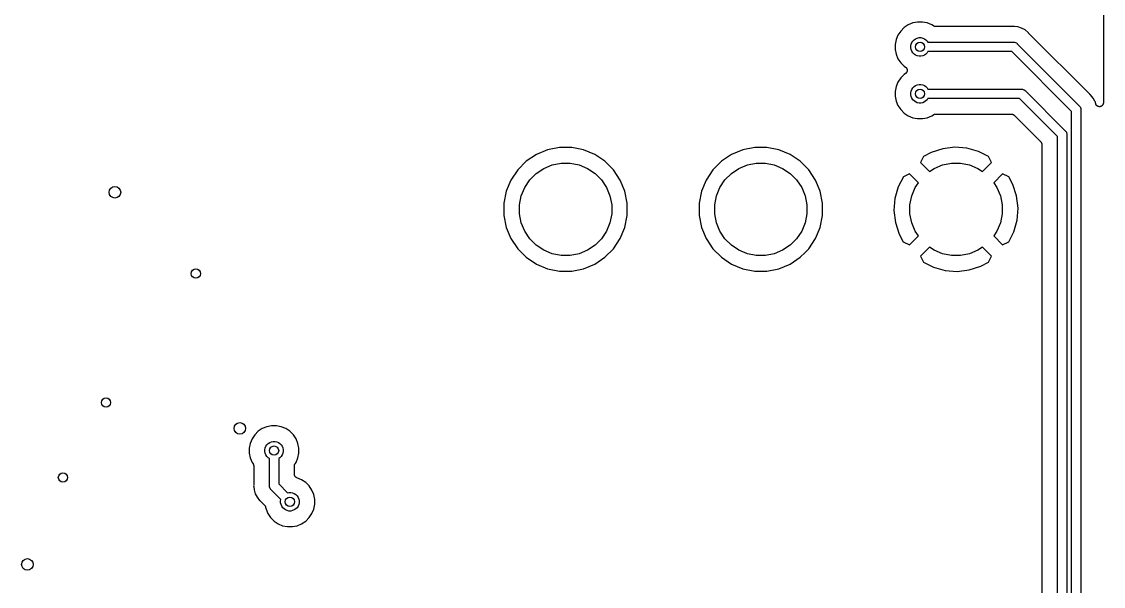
# Model space of a CAD drawing. Extents: x -66 to 211, y -177 to 13.
# Drawn here: x 120.76 to 155.95, y -68.64 to -50.29 of the extents above; entities that cross this region are included whole.
import ezdxf

# ---------------------------------------------------------------- set-up
doc = ezdxf.new("R2010")
doc.units = 0
doc.layers.add('BLACK', color=7, linetype='CONTINUOUS')

msp = doc.modelspace()

# ---------------------------------------------------------------- linework, layer by layer
at = {"layer": 'BLACK', "linetype": 'CONTINUOUS'}
for p, q in [((155.949, -13.0172), (155.949, -52.926)), ((149.905, -50.3019), (149.749, -50.3329)), ((150.064, -50.3019), (149.905, -50.3019)), ((150.22, -50.3329), (150.064, -50.3019)), ((149.357, -50.5948), (149.268, -50.7271)), ((149.469, -50.4823), (149.357, -50.5948)), ((149.602, -50.3938), (149.469, -50.4823)), ((149.749, -50.3329), (149.602, -50.3938)), ((150.367, -50.3938), (150.22, -50.3329)), ((150.418, -50.4281), (150.367, -50.3938)), ((150.429, -50.4336), (150.418, -50.4281)), ((150.439, -50.4392), (150.429, -50.4336)), ((150.44, -50.4394), (150.439, -50.4392)), ((150.44, -50.4398), (150.44, -50.4394)), ((150.451, -50.4432), (150.44, -50.4398)), ((150.463, -50.4467), (150.451, -50.4432)), ((150.463, -50.4468), (150.463, -50.4467)), ((150.464, -50.447), (150.463, -50.4468)), ((150.476, -50.4482), (150.464, -50.447)), ((150.487, -50.4495), (150.476, -50.4482)), ((150.489, -50.4495), (150.487, -50.4495)), ((152.994, -50.4495), (150.489, -50.4495)), ((150.489, -50.4495), (150.489, -50.4495)), ((150.489, -50.4495), (150.489, -50.4495)), ((150.489, -50.4495), (150.489, -50.4495)), ((152.999, -50.449), (152.994, -50.4495)), ((153.004, -50.449), (152.999, -50.449)), ((153.006, -50.4489), (153.004, -50.449)), ((153.032, -50.4463), (153.006, -50.4489)), ((153.059, -50.4489), (153.032, -50.4463)), ((153.162, -50.459), (153.059, -50.4489)), ((153.059, -50.4489), (153.059, -50.4489)), ((153.286, -50.4968), (153.162, -50.459)), ((153.401, -50.5581), (153.286, -50.4968)), ((153.502, -50.6406), (153.401, -50.5581)), ((153.518, -50.661), (153.502, -50.6406)), ((153.522, -50.6648), (153.518, -50.661)), ((153.526, -50.669), (153.522, -50.6648)), ((153.527, -50.6703), (153.526, -50.669)), ((155.504, -52.6476), (153.527, -50.6703)), ((149.208, -50.8742), (149.176, -51.0303)), ((149.268, -50.7271), (149.208, -50.8742)), ((149.684, -51.0803), (149.696, -51.0224)), ((149.696, -51.0224), (149.719, -50.9678)), ((149.719, -50.9678), (149.751, -50.9186)), ((149.751, -50.9186), (149.793, -50.8769)), ((149.793, -50.8769), (149.842, -50.844)), ((149.842, -50.844), (149.897, -50.8214)), ((149.897, -50.8214), (149.955, -50.8099)), ((149.955, -50.8099), (150.014, -50.8099)), ((150.014, -50.8099), (150.072, -50.8214)), ((150.072, -50.8214), (150.127, -50.844)), ((150.127, -50.844), (150.176, -50.8769)), ((150.176, -50.8769), (150.217, -50.9186)), ((150.217, -50.9186), (150.243, -50.9575)), ((150.243, -50.9575), (153.025, -50.9575)), ((153.025, -50.9575), (153.032, -50.9567)), ((153.032, -50.9567), (153.04, -50.9575)), ((153.04, -50.9575), (153.04, -50.9575)), ((153.04, -50.9575), (153.062, -50.9597)), ((153.062, -50.9597), (153.091, -50.9684)), ((153.091, -50.9684), (153.118, -50.9826)), ((153.118, -50.9826), (153.13, -50.9929)), ((153.13, -50.9929), (153.141, -51.0016)), ((153.141, -51.0016), (153.146, -51.0074)), ((153.146, -51.0074), (155.167, -53.0288)), ((149.176, -51.0303), (149.176, -51.1895)), ((149.176, -51.1895), (149.208, -51.3456)), ((149.208, -51.3456), (149.268, -51.4926)), ((149.684, -51.1394), (149.684, -51.0803)), ((149.696, -51.1974), (149.684, -51.1394)), ((149.719, -51.252), (149.696, -51.1974)), ((149.751, -51.3011), (149.719, -51.252)), ((149.793, -51.3429), (149.751, -51.3011)), ((149.842, -51.3757), (149.793, -51.3429)), ((149.897, -51.3984), (149.842, -51.3757)), ((150.127, -51.3757), (150.072, -51.3984)), ((150.176, -51.3429), (150.127, -51.3757)), ((150.217, -51.3011), (150.176, -51.3429)), ((150.243, -51.2623), (150.217, -51.3011)), ((152.969, -51.2623), (150.243, -51.2623)), ((154.912, -53.205), (152.969, -51.2623)), ((149.268, -51.4926), (149.357, -51.6249)), ((149.357, -51.6249), (149.469, -51.7375)), ((149.955, -51.4099), (149.897, -51.3984)), ((150.014, -51.4099), (149.955, -51.4099)), ((150.072, -51.3984), (150.014, -51.4099)), ((149.469, -52.0063), (149.357, -52.1188)), ((149.469, -51.7375), (149.512, -51.7663)), ((149.512, -51.9775), (149.469, -52.0063)), ((149.512, -51.7663), (149.513, -51.7669)), ((149.522, -51.9698), (149.512, -51.9775)), ((149.513, -51.7669), (149.513, -51.7669)), ((149.513, -51.7669), (149.513, -51.7669)), ((149.513, -51.7669), (149.514, -51.7673)), ((149.514, -51.7673), (149.523, -51.7751)), ((149.531, -51.9622), (149.522, -51.9698)), ((149.523, -51.7751), (149.532, -51.7828)), ((149.532, -51.9618), (149.531, -51.962)), ((149.531, -51.962), (149.531, -51.9622)), ((149.532, -51.7828), (149.533, -51.783)), ((149.539, -51.9524), (149.532, -51.9618)), ((149.533, -51.783), (149.533, -51.7833)), ((149.533, -51.7833), (149.54, -51.7927)), ((149.547, -51.9432), (149.539, -51.9524)), ((149.54, -51.7927), (149.548, -51.8021)), ((149.553, -51.932), (149.547, -51.9426)), ((149.547, -51.9426), (149.547, -51.9429)), ((149.547, -51.9429), (149.547, -51.9432)), ((149.548, -51.8021), (149.548, -51.8024)), ((149.548, -51.8024), (149.548, -51.8026)), ((149.548, -51.8026), (149.554, -51.8132)), ((149.559, -51.9214), (149.553, -51.932)), ((149.554, -51.8132), (149.56, -51.824)), ((149.563, -51.9092), (149.559, -51.9208)), ((149.559, -51.9208), (149.559, -51.9211)), ((149.559, -51.9211), (149.559, -51.9214)), ((149.56, -51.824), (149.56, -51.8243)), ((149.56, -51.8243), (149.56, -51.8246)), ((149.56, -51.8246), (149.563, -51.836)), ((149.563, -51.836), (149.567, -51.8478)), ((149.566, -51.8977), (149.563, -51.9092)), ((149.568, -51.885), (149.566, -51.8971)), ((149.566, -51.8971), (149.566, -51.8974)), ((149.566, -51.8974), (149.566, -51.8977)), ((149.567, -51.8478), (149.567, -51.8481)), ((149.567, -51.8481), (149.567, -51.8484)), ((149.567, -51.8484), (149.568, -51.8603)), ((149.568, -51.8603), (149.569, -51.8724)), ((149.569, -51.8731), (149.568, -51.885)), ((149.569, -51.8724), (149.569, -51.8728)), ((149.569, -51.8728), (149.569, -51.8731)), ((149.208, -52.3982), (149.176, -52.5543)), ((149.268, -52.2511), (149.208, -52.3982)), ((149.357, -52.1188), (149.268, -52.2511)), ((149.751, -52.4426), (149.793, -52.4009)), ((149.793, -52.4009), (149.842, -52.368)), ((149.842, -52.368), (149.897, -52.3454)), ((149.897, -52.3454), (149.955, -52.3339)), ((149.955, -52.3339), (150.014, -52.3339)), ((150.014, -52.3339), (150.072, -52.3454)), ((150.072, -52.3454), (150.127, -52.368)), ((150.127, -52.368), (150.176, -52.4009)), ((150.176, -52.4009), (150.217, -52.4426)), ((149.176, -52.5543), (149.176, -52.7135)), ((149.176, -52.7135), (149.208, -52.8696)), ((149.684, -52.6043), (149.696, -52.5464)), ((149.684, -52.6634), (149.684, -52.6043)), ((149.696, -52.7214), (149.684, -52.6634)), ((149.696, -52.5464), (149.719, -52.4918)), ((149.719, -52.776), (149.696, -52.7214)), ((149.719, -52.4918), (149.751, -52.4426)), ((149.751, -52.8251), (149.719, -52.776)), ((150.217, -52.4426), (150.243, -52.4815)), ((150.243, -52.4815), (153.279, -52.4815)), ((153.279, -52.4815), (153.286, -52.4807)), ((153.286, -52.4807), (153.294, -52.4815)), ((153.294, -52.4815), (153.294, -52.4815)), ((153.294, -52.4815), (153.316, -52.4837)), ((153.316, -52.4837), (153.345, -52.4924)), ((153.345, -52.4924), (153.361, -52.5008)), ((153.361, -52.5008), (153.372, -52.5066)), ((153.372, -52.5066), (153.386, -52.5187)), ((153.386, -52.5187), (153.395, -52.5256)), ((153.395, -52.5256), (153.4, -52.5314)), ((153.4, -52.5314), (154.712, -53.844)), ((155.508, -52.651), (155.504, -52.6476)), ((155.512, -52.6548), (155.508, -52.651)), ((155.513, -52.6559), (155.512, -52.6548)), ((155.534, -52.6726), (155.513, -52.6559)), ((155.574, -52.7218), (155.534, -52.6726)), ((155.574, -52.7219), (155.574, -52.7218)), ((155.616, -52.7732), (155.574, -52.7219)), ((155.669, -52.8722), (155.616, -52.7732)), ((149.208, -52.8696), (149.268, -53.0166)), ((149.268, -53.0166), (149.357, -53.1489)), ((149.793, -52.8669), (149.751, -52.8251)), ((149.842, -52.8997), (149.793, -52.8669)), ((149.897, -52.9224), (149.842, -52.8997)), ((149.955, -52.9339), (149.897, -52.9224)), ((150.014, -52.9339), (149.955, -52.9339)), ((150.072, -52.9224), (150.014, -52.9339)), ((150.127, -52.8997), (150.072, -52.9224)), ((150.176, -52.8669), (150.127, -52.8997)), ((150.217, -52.8251), (150.176, -52.8669)), ((150.243, -52.7863), (150.217, -52.8251)), ((153.223, -52.7863), (150.243, -52.7863)), ((154.457, -54.0202), (153.223, -52.7863)), ((155.167, -53.0288), (155.173, -53.0336)), ((155.173, -53.0336), (155.178, -53.0394)), ((155.178, -53.0394), (155.178, -53.0394)), ((155.178, -53.0394), (155.192, -53.0568)), ((155.192, -53.0568), (155.203, -53.0783)), ((155.203, -53.0783), (155.206, -53.0833)), ((155.206, -53.0833), (155.215, -53.112)), ((155.215, -53.112), (155.217, -53.1344)), ((155.217, -53.1344), (155.217, -53.1344)), ((155.217, -53.1344), (155.218, -53.1419)), ((155.678, -52.8879), (155.669, -52.8722)), ((155.7, -52.9629), (155.678, -52.8879)), ((155.703, -52.9686), (155.7, -52.9629)), ((155.704, -52.9744), (155.703, -52.9686)), ((155.707, -52.98), (155.704, -52.9744)), ((155.71, -52.9858), (155.707, -52.98)), ((155.713, -52.9909), (155.71, -52.9858)), ((155.716, -52.9963), (155.713, -52.9909)), ((155.72, -53.0012), (155.716, -52.9963)), ((155.723, -53.0064), (155.72, -53.0012)), ((155.728, -53.0108), (155.723, -53.0064)), ((155.732, -53.0155), (155.728, -53.0108)), ((155.737, -53.0195), (155.732, -53.0155)), ((155.741, -53.024), (155.737, -53.0195)), ((155.746, -53.0274), (155.741, -53.024)), ((155.751, -53.0313), (155.746, -53.0274)), ((155.756, -53.0343), (155.751, -53.0313)), ((155.762, -53.0378), (155.756, -53.0343)), ((155.767, -53.0402), (155.762, -53.0378)), ((155.773, -53.0431), (155.767, -53.0402)), ((155.779, -53.045), (155.773, -53.0431)), ((155.784, -53.0474), (155.779, -53.045)), ((155.79, -53.0486), (155.784, -53.0474)), ((155.796, -53.0504), (155.79, -53.0486)), ((155.803, -53.0511), (155.796, -53.0504)), ((155.809, -53.0523), (155.803, -53.0511)), ((155.815, -53.0524), (155.809, -53.0523)), ((155.821, -53.053), (155.815, -53.0524)), ((155.827, -53.0524), (155.821, -53.053)), ((155.833, -53.0525), (155.827, -53.0524)), ((155.84, -53.0513), (155.833, -53.0525)), ((155.846, -53.0508), (155.84, -53.0513)), ((155.852, -53.049), (155.846, -53.0508)), ((155.858, -53.0478), (155.852, -53.049)), ((155.864, -53.0455), (155.858, -53.0478)), ((155.869, -53.0438), (155.864, -53.0455)), ((155.875, -53.0409), (155.869, -53.0438)), ((155.881, -53.0385), (155.875, -53.0409)), ((155.886, -53.0351), (155.881, -53.0385)), ((155.891, -53.0323), (155.886, -53.0351)), ((155.896, -53.0283), (155.891, -53.0323)), ((155.902, -53.0249), (155.896, -53.0283)), ((155.906, -53.0206), (155.902, -53.0249)), ((155.911, -53.0168), (155.906, -53.0206)), ((155.915, -53.0119), (155.911, -53.0168)), ((155.919, -53.0075), (155.915, -53.0119)), ((155.923, -53.0025), (155.919, -53.0075)), ((155.927, -52.9978), (155.923, -53.0025)), ((155.93, -52.9923), (155.927, -52.9978)), ((155.933, -52.9871), (155.93, -52.9923)), ((155.936, -52.9814), (155.933, -52.9871)), ((155.939, -52.9761), (155.936, -52.9814)), ((155.94, -52.9701), (155.939, -52.9761)), ((155.943, -52.9643), (155.94, -52.9701)), ((155.944, -52.9583), (155.943, -52.9643)), ((155.946, -52.9524), (155.944, -52.9583)), ((155.947, -52.9462), (155.946, -52.9524)), ((155.948, -52.94), (155.947, -52.9462)), ((155.949, -52.9278), (155.948, -52.9339)), ((155.948, -52.9339), (155.948, -52.94)), ((155.949, -52.926), (155.949, -52.9278)), ((149.357, -53.1489), (149.469, -53.2615)), ((149.469, -53.2615), (149.602, -53.3499)), ((149.602, -53.3499), (149.749, -53.4108)), ((149.749, -53.4108), (149.905, -53.4419)), ((149.905, -53.4419), (150.064, -53.4419)), ((150.064, -53.4419), (150.22, -53.4108)), ((150.22, -53.4108), (150.367, -53.3499)), ((150.367, -53.3499), (150.418, -53.3157)), ((150.418, -53.3157), (150.419, -53.3155)), ((150.419, -53.3155), (150.42, -53.3147)), ((150.419, -53.3155), (150.419, -53.3155)), ((150.419, -53.3155), (150.419, -53.3155)), ((150.42, -53.3147), (150.43, -53.3093)), ((150.43, -53.3093), (150.441, -53.3039)), ((150.441, -53.3037), (150.442, -53.3033)), ((150.441, -53.3039), (150.441, -53.3037)), ((150.442, -53.3033), (150.453, -53.3001)), ((150.453, -53.3001), (150.464, -53.2967)), ((150.464, -53.2967), (150.465, -53.2966)), ((150.465, -53.2966), (150.466, -53.2964)), ((150.466, -53.2964), (150.477, -53.2954)), ((150.477, -53.2954), (150.489, -53.2943)), ((150.489, -53.2943), (152.96, -53.2943)), ((152.96, -53.2943), (152.961, -53.2943)), ((152.961, -53.2943), (152.961, -53.2943)), ((152.961, -53.2943), (152.961, -53.2943)), ((152.961, -53.2943), (152.962, -53.2943)), ((152.962, -53.2943), (152.974, -53.2956)), ((152.974, -53.2956), (152.985, -53.2968)), ((152.985, -53.2968), (152.986, -53.297)), ((152.986, -53.297), (152.987, -53.2971)), ((152.987, -53.2971), (152.998, -53.3006)), ((152.998, -53.3006), (153.009, -53.304)), ((153.009, -53.304), (153.01, -53.3043)), ((153.01, -53.3043), (153.01, -53.3045)), ((153.01, -53.3045), (153.021, -53.3102)), ((153.021, -53.3102), (153.031, -53.3157)), ((153.031, -53.3157), (153.031, -53.3162)), ((153.031, -53.3162), (153.032, -53.3165)), ((153.032, -53.3165), (153.041, -53.324)), ((153.041, -53.324), (153.05, -53.3315)), ((153.05, -53.3315), (153.912, -54.1934)), ((154.912, -117.046), (154.912, -53.205)), ((155.218, -53.1419), (155.217, -53.1494)), ((155.217, -53.1494), (155.217, -117.101)), ((154.457, -97.2946), (154.457, -54.0202)), ((154.712, -53.844), (154.718, -53.8488)), ((154.718, -53.8488), (154.723, -53.8546)), ((154.723, -53.8546), (154.723, -53.8546)), ((154.723, -53.8546), (154.737, -53.872)), ((154.737, -53.872), (154.745, -53.8861)), ((154.745, -53.8861), (154.751, -53.8985)), ((154.751, -53.8985), (154.76, -53.9272)), ((154.76, -53.9272), (154.762, -53.9496)), ((154.762, -53.9496), (154.762, -53.9496)), ((154.762, -53.9496), (154.763, -53.9571)), ((154.763, -53.9571), (154.762, -53.9645)), ((154.762, -53.9645), (154.762, -97.3503)), ((137.87, -54.4572), (137.504, -54.6085)), ((138.258, -54.38), (137.87, -54.4572)), ((138.653, -54.38), (138.258, -54.38)), ((139.041, -54.4572), (138.653, -54.38)), ((139.407, -54.6085), (139.041, -54.4572)), ((144.22, -54.4572), (143.854, -54.6085)), ((144.608, -54.38), (144.22, -54.4572)), ((145.003, -54.38), (144.608, -54.38)), ((145.391, -54.4572), (145.003, -54.38)), ((145.757, -54.6085), (145.391, -54.4572)), ((150.345, -54.5401), (150.095, -54.6736)), ((150.722, -54.4173), (150.345, -54.5401)), ((151.115, -54.3707), (150.722, -54.4173)), ((151.509, -54.4016), (151.115, -54.3707)), ((151.89, -54.5088), (151.509, -54.4016)), ((152.216, -54.6748), (151.89, -54.5088)), ((153.912, -54.1934), (153.912, -54.1937)), ((153.912, -54.1937), (153.912, -54.1937)), ((153.912, -54.1937), (153.912, -54.1937)), ((153.912, -54.1937), (153.913, -54.1947)), ((153.913, -54.1947), (153.921, -54.2039)), ((153.921, -54.2039), (153.928, -54.2129)), ((153.928, -54.2129), (153.928, -54.2135)), ((153.928, -54.2135), (153.929, -54.2141)), ((153.929, -54.2141), (153.934, -54.2245)), ((153.934, -54.2245), (153.94, -54.2348)), ((153.94, -54.2348), (153.94, -54.2355)), ((153.94, -54.2355), (153.94, -54.2361)), ((153.94, -54.2361), (153.943, -54.2474)), ((153.943, -54.2474), (153.947, -54.2586)), ((153.947, -54.2586), (153.947, -54.2592)), ((153.947, -54.2592), (153.947, -54.2599)), ((153.947, -54.2599), (153.948, -54.2716)), ((153.948, -54.2716), (153.949, -54.2832)), ((153.949, -54.2832), (153.949, -97.0316)), ((137.175, -54.8283), (136.896, -55.108)), ((137.504, -54.6085), (137.175, -54.8283)), ((138.018, -54.9456), (138.308, -54.888)), ((138.308, -54.888), (138.603, -54.888)), ((138.603, -54.888), (138.893, -54.9456)), ((139.735, -54.8283), (139.407, -54.6085)), ((140.015, -55.108), (139.735, -54.8283)), ((143.525, -54.8283), (143.246, -55.108)), ((143.854, -54.6085), (143.525, -54.8283)), ((144.368, -54.9456), (144.658, -54.888)), ((144.658, -54.888), (144.953, -54.888)), ((144.953, -54.888), (145.243, -54.9456)), ((146.085, -54.8283), (145.757, -54.6085)), ((146.243, -54.9861), (146.085, -54.8283)), ((150.095, -54.6736), (149.998, -54.871)), ((149.998, -54.871), (150.289, -55.1627)), ((150.718, -54.9456), (151.008, -54.888)), ((151.008, -54.888), (151.303, -54.888)), ((151.303, -54.888), (151.593, -54.9456)), ((152.022, -55.1627), (152.313, -54.871)), ((152.313, -54.871), (152.216, -54.6748)), ((136.896, -55.108), (136.676, -55.4369)), ((137.29, -55.4318), (137.499, -55.2229)), ((137.499, -55.2229), (137.745, -55.0587)), ((137.745, -55.0587), (138.018, -54.9456)), ((138.893, -54.9456), (139.166, -55.0587)), ((139.166, -55.0587), (139.412, -55.2229)), ((139.412, -55.2229), (139.621, -55.4318)), ((140.235, -55.4369), (140.015, -55.108)), ((143.246, -55.108), (143.026, -55.4369)), ((143.64, -55.4318), (143.849, -55.2229)), ((143.849, -55.2229), (144.095, -55.0587)), ((144.095, -55.0587), (144.368, -54.9456)), ((145.243, -54.9456), (145.516, -55.0587)), ((145.516, -55.0587), (145.762, -55.2229)), ((145.762, -55.2229), (145.971, -55.4318)), ((146.365, -55.108), (146.243, -54.9861)), ((146.243, -54.9861), (146.243, -54.9861)), ((146.585, -55.4369), (146.365, -55.108)), ((149.638, -55.2302), (149.442, -55.3271)), ((149.93, -55.5219), (149.638, -55.2302)), ((150.289, -55.1627), (150.445, -55.0587)), ((150.445, -55.0587), (150.718, -54.9456)), ((151.593, -54.9456), (151.866, -55.0587)), ((151.866, -55.0587), (152.022, -55.1627)), ((152.672, -55.2302), (152.381, -55.5219)), ((152.87, -55.3278), (152.672, -55.2302)), ((136.676, -55.4369), (136.525, -55.8023)), ((137.126, -55.6775), (137.29, -55.4318)), ((139.621, -55.4318), (139.785, -55.6775)), ((140.386, -55.8023), (140.235, -55.4369)), ((143.026, -55.4369), (142.875, -55.8023)), ((143.476, -55.6775), (143.64, -55.4318)), ((145.971, -55.4318), (146.135, -55.6775)), ((146.736, -55.8023), (146.585, -55.4369)), ((149.442, -55.3271), (149.276, -55.6532)), ((149.826, -55.6775), (149.93, -55.5219)), ((152.381, -55.5219), (152.485, -55.6775)), ((153.003, -55.5776), (152.87, -55.3278)), ((153.126, -55.9549), (153.003, -55.5776)), ((136.525, -55.8023), (136.447, -56.1902)), ((136.955, -56.2403), (137.013, -55.9505)), ((137.013, -55.9505), (137.126, -55.6775)), ((139.785, -55.6775), (139.898, -55.9505)), ((139.898, -55.9505), (139.955, -56.2403)), ((140.463, -56.1902), (140.386, -55.8023)), ((142.875, -55.8023), (142.797, -56.1902)), ((143.305, -56.2403), (143.363, -55.9505)), ((143.363, -55.9505), (143.476, -55.6775)), ((146.135, -55.6775), (146.248, -55.9505)), ((146.248, -55.9505), (146.305, -56.2403)), ((146.813, -56.1902), (146.736, -55.8023)), ((149.276, -55.6532), (149.169, -56.0339)), ((149.655, -56.2403), (149.713, -55.9505)), ((149.713, -55.9505), (149.826, -55.6775)), ((152.485, -55.6775), (152.598, -55.9505)), ((152.598, -55.9505), (152.655, -56.2403)), ((136.447, -56.1902), (136.447, -56.5858)), ((136.955, -56.5357), (136.955, -56.2403)), ((139.955, -56.2403), (139.955, -56.5357)), ((140.463, -56.5858), (140.463, -56.1902)), ((142.797, -56.1902), (142.797, -56.5858)), ((143.305, -56.5357), (143.305, -56.2403)), ((146.305, -56.2403), (146.305, -56.5357)), ((146.813, -56.5858), (146.813, -56.1902)), ((149.169, -56.0339), (149.138, -56.4283)), ((149.655, -56.5357), (149.655, -56.2403)), ((152.655, -56.2403), (152.655, -56.5357)), ((153.173, -56.3477), (153.126, -55.9549)), ((136.447, -56.5858), (136.525, -56.9737)), ((137.013, -56.8255), (136.955, -56.5357)), ((139.955, -56.5357), (139.898, -56.8255)), ((140.386, -56.9737), (140.463, -56.5858)), ((142.797, -56.5858), (142.875, -56.9737)), ((143.363, -56.8255), (143.305, -56.5357)), ((146.305, -56.5357), (146.248, -56.8255)), ((146.736, -56.9737), (146.813, -56.5858)), ((149.138, -56.4283), (149.185, -56.8211)), ((149.713, -56.8255), (149.655, -56.5357)), ((152.655, -56.5357), (152.598, -56.8255)), ((153.142, -56.7421), (153.173, -56.3477)), ((136.525, -56.9737), (136.676, -57.3391)), ((137.126, -57.0985), (137.013, -56.8255)), ((139.898, -56.8255), (139.785, -57.0985)), ((140.235, -57.3391), (140.386, -56.9737)), ((142.875, -56.9737), (143.026, -57.3391)), ((143.476, -57.0985), (143.363, -56.8255)), ((146.248, -56.8255), (146.135, -57.0985)), ((146.585, -57.3391), (146.736, -56.9737)), ((149.185, -56.8211), (149.307, -57.1984)), ((149.826, -57.0985), (149.713, -56.8255)), ((152.598, -56.8255), (152.485, -57.0985)), ((153.035, -57.1228), (153.142, -56.7421)), ((136.676, -57.3391), (136.896, -57.668)), ((137.29, -57.3442), (137.126, -57.0985)), ((137.499, -57.5531), (137.29, -57.3442)), ((139.621, -57.3442), (139.412, -57.5531)), ((139.785, -57.0985), (139.621, -57.3442)), ((140.015, -57.668), (140.235, -57.3391)), ((143.026, -57.3391), (143.246, -57.668)), ((143.64, -57.3442), (143.476, -57.0985)), ((143.849, -57.5531), (143.64, -57.3442)), ((145.971, -57.3442), (145.762, -57.5531)), ((146.135, -57.0985), (145.971, -57.3442)), ((146.365, -57.668), (146.585, -57.3391)), ((149.307, -57.1984), (149.441, -57.4482)), ((149.638, -57.5458), (149.93, -57.2541)), ((149.93, -57.2541), (149.826, -57.0985)), ((152.485, -57.0985), (152.381, -57.2541)), ((152.381, -57.2541), (152.672, -57.5458)), ((152.869, -57.4489), (153.035, -57.1228)), ((136.896, -57.668), (137.175, -57.9477)), ((137.745, -57.7173), (137.499, -57.5531)), ((139.412, -57.5531), (139.166, -57.7173)), ((139.735, -57.9477), (140.015, -57.668)), ((143.246, -57.668), (143.525, -57.9477)), ((144.095, -57.7173), (143.849, -57.5531)), ((145.762, -57.5531), (145.516, -57.7173)), ((146.243, -57.7898), (146.365, -57.668)), ((149.441, -57.4482), (149.638, -57.5458)), ((150.289, -57.6133), (149.998, -57.905)), ((150.445, -57.7173), (150.289, -57.6133)), ((152.022, -57.6133), (151.866, -57.7173)), ((152.313, -57.905), (152.022, -57.6133)), ((152.672, -57.5458), (152.869, -57.4489)), ((137.175, -57.9477), (137.504, -58.1675)), ((138.018, -57.8304), (137.745, -57.7173)), ((138.308, -57.888), (138.018, -57.8304)), ((138.603, -57.888), (138.308, -57.888)), ((138.893, -57.8304), (138.603, -57.888)), ((139.166, -57.7173), (138.893, -57.8304)), ((139.407, -58.1675), (139.735, -57.9477)), ((143.525, -57.9477), (143.854, -58.1675)), ((144.368, -57.8304), (144.095, -57.7173)), ((144.658, -57.888), (144.368, -57.8304)), ((144.953, -57.888), (144.658, -57.888)), ((145.243, -57.8304), (144.953, -57.888)), ((145.516, -57.7173), (145.243, -57.8304)), ((145.757, -58.1675), (146.085, -57.9477)), ((146.085, -57.9477), (146.243, -57.7899)), ((146.243, -57.7899), (146.243, -57.7898)), ((149.998, -57.905), (150.095, -58.1012)), ((150.718, -57.8304), (150.445, -57.7173)), ((151.008, -57.888), (150.718, -57.8304)), ((151.303, -57.888), (151.008, -57.888)), ((151.593, -57.8304), (151.303, -57.888)), ((151.866, -57.7173), (151.593, -57.8304)), ((152.216, -58.1024), (152.313, -57.905)), ((137.504, -58.1675), (137.87, -58.3188)), ((137.87, -58.3188), (138.258, -58.396)), ((138.258, -58.396), (138.653, -58.396)), ((138.653, -58.396), (139.041, -58.3188)), ((139.041, -58.3188), (139.407, -58.1675)), ((143.854, -58.1675), (144.22, -58.3188)), ((144.22, -58.3188), (144.608, -58.396)), ((144.608, -58.396), (145.003, -58.396)), ((145.003, -58.396), (145.391, -58.3188)), ((145.391, -58.3188), (145.757, -58.1675)), ((150.095, -58.1012), (150.421, -58.2672)), ((150.421, -58.2672), (150.801, -58.3744)), ((150.801, -58.3744), (151.196, -58.4053)), ((151.196, -58.4053), (151.588, -58.3587)), ((151.588, -58.3587), (151.966, -58.2359)), ((151.966, -58.2359), (152.216, -58.1024)), ((128.456, -63.6008), (128.343, -63.7133)), ((128.588, -63.5124), (128.456, -63.6008)), ((128.735, -63.4515), (128.588, -63.5124)), ((128.891, -63.4204), (128.735, -63.4515)), ((129.051, -63.4204), (128.891, -63.4204)), ((129.207, -63.4515), (129.051, -63.4204)), ((129.354, -63.5124), (129.207, -63.4515)), ((129.486, -63.6008), (129.354, -63.5124)), ((129.599, -63.7133), (129.486, -63.6008)), ((128.194, -63.9927), (128.163, -64.1488)), ((128.255, -63.8457), (128.194, -63.9927)), ((128.343, -63.7133), (128.255, -63.8457)), ((128.705, -64.0863), (128.738, -64.0372)), ((128.738, -64.0372), (128.78, -63.9954)), ((128.78, -63.9954), (128.829, -63.9625)), ((128.829, -63.9625), (128.884, -63.9399)), ((128.884, -63.9399), (128.941, -63.9284)), ((128.941, -63.9284), (129.001, -63.9284)), ((129.001, -63.9284), (129.059, -63.9399)), ((129.059, -63.9399), (129.113, -63.9625)), ((129.113, -63.9625), (129.162, -63.9954)), ((129.162, -63.9954), (129.204, -64.0372)), ((129.204, -64.0372), (129.237, -64.0863)), ((129.687, -63.8457), (129.599, -63.7133)), ((129.748, -63.9927), (129.687, -63.8457)), ((129.779, -64.1488), (129.748, -63.9927)), ((128.163, -64.1488), (128.163, -64.308)), ((128.163, -64.308), (128.194, -64.4641)), ((128.671, -64.1989), (128.683, -64.1409)), ((128.671, -64.2579), (128.671, -64.1989)), ((128.683, -64.3159), (128.671, -64.2579)), ((128.683, -64.1409), (128.705, -64.0863)), ((128.705, -64.3705), (128.683, -64.3159)), ((128.738, -64.4196), (128.705, -64.3705)), ((129.237, -64.3705), (129.204, -64.4196)), ((129.237, -64.0863), (129.26, -64.1409)), ((129.26, -64.3159), (129.237, -64.3705)), ((129.26, -64.1409), (129.271, -64.1989)), ((129.271, -64.2579), (129.26, -64.3159)), ((129.271, -64.1989), (129.271, -64.2579)), ((129.748, -64.4641), (129.779, -64.308)), ((129.779, -64.308), (129.779, -64.1488)), ((128.194, -64.4641), (128.255, -64.6111)), ((128.255, -64.6111), (128.289, -64.6624)), ((128.289, -64.6624), (128.289, -64.6626)), ((128.289, -64.6626), (128.289, -64.6626)), ((128.289, -64.6626), (128.289, -64.6627)), ((128.289, -64.6627), (128.29, -64.6639)), ((128.29, -64.6639), (128.296, -64.6742)), ((128.296, -64.6742), (128.301, -64.6845)), ((128.301, -64.6845), (128.301, -64.6852)), ((128.301, -64.6852), (128.302, -64.6859)), ((128.302, -64.6859), (128.305, -64.6971)), ((128.305, -64.6971), (128.308, -64.7083)), ((128.308, -64.7083), (128.308, -64.709)), ((128.308, -64.709), (128.308, -64.7097)), ((128.308, -64.7097), (128.31, -64.7213)), ((128.31, -64.7213), (128.311, -64.7329)), ((128.311, -64.7329), (128.311, -65.3384)), ((128.78, -64.4614), (128.738, -64.4196)), ((128.819, -64.4874), (128.78, -64.4614)), ((128.819, -65.3696), (128.819, -64.4874)), ((129.162, -64.4614), (129.123, -64.4874)), ((129.123, -64.4874), (129.123, -65.3139)), ((129.204, -64.4196), (129.162, -64.4614)), ((129.631, -64.7312), (129.633, -64.7195)), ((129.631, -64.7326), (129.631, -64.7312)), ((129.631, -64.7329), (129.631, -64.7326)), ((129.631, -64.7326), (129.631, -64.7326)), ((129.631, -64.7326), (129.631, -64.7326)), ((129.631, -64.9929), (129.631, -64.7329)), ((129.633, -64.7195), (129.634, -64.7079)), ((129.634, -64.7065), (129.638, -64.6954)), ((129.634, -64.7072), (129.634, -64.7065)), ((129.634, -64.7079), (129.634, -64.7072)), ((129.638, -64.6954), (129.641, -64.6842)), ((129.641, -64.6836), (129.642, -64.6829)), ((129.641, -64.6842), (129.641, -64.6836)), ((129.642, -64.6829), (129.647, -64.6727)), ((129.647, -64.6727), (129.653, -64.6624)), ((129.653, -64.6624), (129.687, -64.6111)), ((129.687, -64.6111), (129.748, -64.4641)), ((129.633, -65.0048), (129.631, -64.9929)), ((129.634, -65.0167), (129.633, -65.0048)), ((129.634, -65.0171), (129.634, -65.0167)), ((129.634, -65.0176), (129.634, -65.0171)), ((129.637, -65.029), (129.634, -65.0176)), ((129.641, -65.0405), (129.637, -65.029)), ((129.641, -65.0409), (129.641, -65.0405)), ((129.641, -65.0413), (129.641, -65.0409)), ((129.647, -65.0519), (129.641, -65.0413)), ((129.652, -65.0625), (129.647, -65.0519)), ((129.652, -65.0628), (129.652, -65.0625)), ((129.653, -65.0632), (129.652, -65.0628)), ((129.66, -65.0725), (129.653, -65.0632)), ((129.668, -65.0818), (129.66, -65.0725)), ((129.668, -65.0821), (129.668, -65.0818)), ((129.668, -65.0824), (129.668, -65.0821)), ((129.678, -65.09), (129.668, -65.0824)), ((129.687, -65.0977), (129.678, -65.09)), ((129.687, -65.0979), (129.687, -65.0977)), ((129.687, -65.0982), (129.687, -65.0979)), ((129.698, -65.1039), (129.687, -65.0982)), ((128.31, -65.3509), (128.307, -65.3771)), ((128.307, -65.3771), (128.31, -65.4033)), ((128.311, -65.3402), (128.31, -65.3455)), ((128.31, -65.3455), (128.31, -65.3509)), ((128.31, -65.4033), (128.31, -65.4034)), ((128.31, -65.4034), (128.32, -65.5065)), ((128.311, -65.3384), (128.311, -65.3402)), ((128.818, -65.3771), (128.819, -65.3696)), ((128.819, -65.3845), (128.818, -65.3771)), ((128.819, -65.3846), (128.819, -65.3845)), ((128.821, -65.4069), (128.819, -65.3846)), ((128.83, -65.4357), (128.821, -65.4069)), ((128.844, -65.4621), (128.83, -65.4357)), ((129.123, -65.3139), (129.411, -65.6012)), ((129.708, -65.1097), (129.698, -65.1039)), ((129.709, -65.1098), (129.708, -65.1097)), ((129.709, -65.11), (129.709, -65.1098)), ((129.71, -65.1102), (129.709, -65.11)), ((129.71, -65.1103), (129.71, -65.1102)), ((129.869, -65.176), (129.71, -65.1103)), ((130.001, -65.2644), (129.869, -65.176)), ((130.114, -65.377), (130.001, -65.2644)), ((130.202, -65.5093), (130.114, -65.377)), ((128.32, -65.5065), (128.358, -65.631)), ((128.358, -65.631), (128.419, -65.7457)), ((128.419, -65.7457), (128.502, -65.8463)), ((128.858, -65.4795), (128.844, -65.4621)), ((128.863, -65.4854), (128.858, -65.4795)), ((128.858, -65.4795), (128.858, -65.4795)), ((128.869, -65.4901), (128.863, -65.4854)), ((129.195, -65.8167), (128.869, -65.4901)), ((129.411, -65.6012), (129.456, -65.5921)), ((129.456, -65.5921), (129.516, -65.5921)), ((129.516, -65.5921), (129.574, -65.6036)), ((129.574, -65.6036), (129.628, -65.6262)), ((129.628, -65.6262), (129.677, -65.659)), ((129.677, -65.659), (129.719, -65.7008)), ((129.719, -65.7008), (129.752, -65.75)), ((129.752, -65.75), (129.775, -65.8046)), ((130.263, -65.6564), (130.202, -65.5093)), ((130.294, -65.8125), (130.263, -65.6564)), ((128.502, -65.8463), (128.522, -65.863)), ((128.522, -65.863), (128.524, -65.8642)), ((128.524, -65.8642), (128.527, -65.868)), ((128.527, -65.868), (128.531, -65.8714)), ((128.531, -65.8714), (128.662, -66.0023)), ((128.662, -66.0023), (128.663, -66.0025)), ((128.663, -66.0025), (128.663, -66.0025)), ((128.663, -66.0025), (128.663, -66.0025)), ((128.663, -66.0025), (128.664, -66.0035)), ((128.664, -66.0035), (128.671, -66.0127)), ((128.671, -66.0127), (128.678, -66.0217)), ((128.678, -66.0217), (128.679, -66.0223)), ((128.679, -66.0223), (128.679, -66.0229)), ((128.679, -66.0229), (128.684, -66.0333)), ((128.684, -66.0333), (128.69, -66.0436)), ((128.69, -66.0436), (128.69, -66.0443)), ((128.69, -66.0443), (128.69, -66.0449)), ((128.69, -66.0449), (128.694, -66.0561)), ((128.694, -66.0561), (128.697, -66.0673)), ((128.697, -66.0673), (128.709, -66.1277)), ((128.709, -66.1277), (128.77, -66.2748)), ((129.186, -65.8625), (129.195, -65.8167)), ((129.186, -65.9216), (129.186, -65.8625)), ((129.198, -65.9796), (129.186, -65.9216)), ((129.22, -66.0342), (129.198, -65.9796)), ((129.253, -66.0833), (129.22, -66.0342)), ((129.295, -66.1251), (129.253, -66.0833)), ((129.344, -66.1579), (129.295, -66.1251)), ((129.677, -66.1251), (129.628, -66.1579)), ((129.719, -66.0833), (129.677, -66.1251)), ((129.752, -66.0342), (129.719, -66.0833)), ((129.775, -65.9796), (129.752, -66.0342)), ((129.775, -65.8046), (129.786, -65.8625)), ((129.786, -65.9216), (129.775, -65.9796)), ((129.786, -65.8625), (129.786, -65.9216)), ((130.202, -66.2748), (130.263, -66.1277)), ((130.263, -66.1277), (130.294, -65.9716)), ((130.294, -65.9716), (130.294, -65.8125)), ((128.77, -66.2748), (128.858, -66.4071)), ((128.858, -66.4071), (128.971, -66.5197)), ((129.399, -66.1805), (129.344, -66.1579)), ((129.456, -66.1921), (129.399, -66.1805)), ((129.516, -66.1921), (129.456, -66.1921)), ((129.574, -66.1805), (129.516, -66.1921)), ((129.628, -66.1579), (129.574, -66.1805)), ((130.001, -66.5197), (130.114, -66.4071)), ((130.114, -66.4071), (130.202, -66.2748)), ((128.971, -66.5197), (129.103, -66.6081)), ((129.103, -66.6081), (129.25, -66.669)), ((129.25, -66.669), (129.406, -66.7001)), ((129.406, -66.7001), (129.566, -66.7001)), ((129.566, -66.7001), (129.722, -66.669)), ((129.722, -66.669), (129.869, -66.6081)), ((129.869, -66.6081), (130.001, -66.5197))]:
    msp.add_line(p, q, dxfattribs=at)
at = {"layer": 'BLACK'}
for centre, radius in [((149.984, -51.1099), 0.15), ((149.984, -52.6339), 0.15), ((123.794, -55.8343), 0.1875), ((126.426, -58.4759), 0.15), ((123.505, -62.6669), 0.15), ((127.859, -63.5076), 0.1875), ((128.971, -64.2284), 0.15), ((122.103, -65.1027), 0.15), ((129.486, -65.8921), 0.15), ((120.947, -67.9272), 0.1875)]:
    msp.add_circle(centre, radius, dxfattribs=at)

doc.saveas('drawing.dxf')
